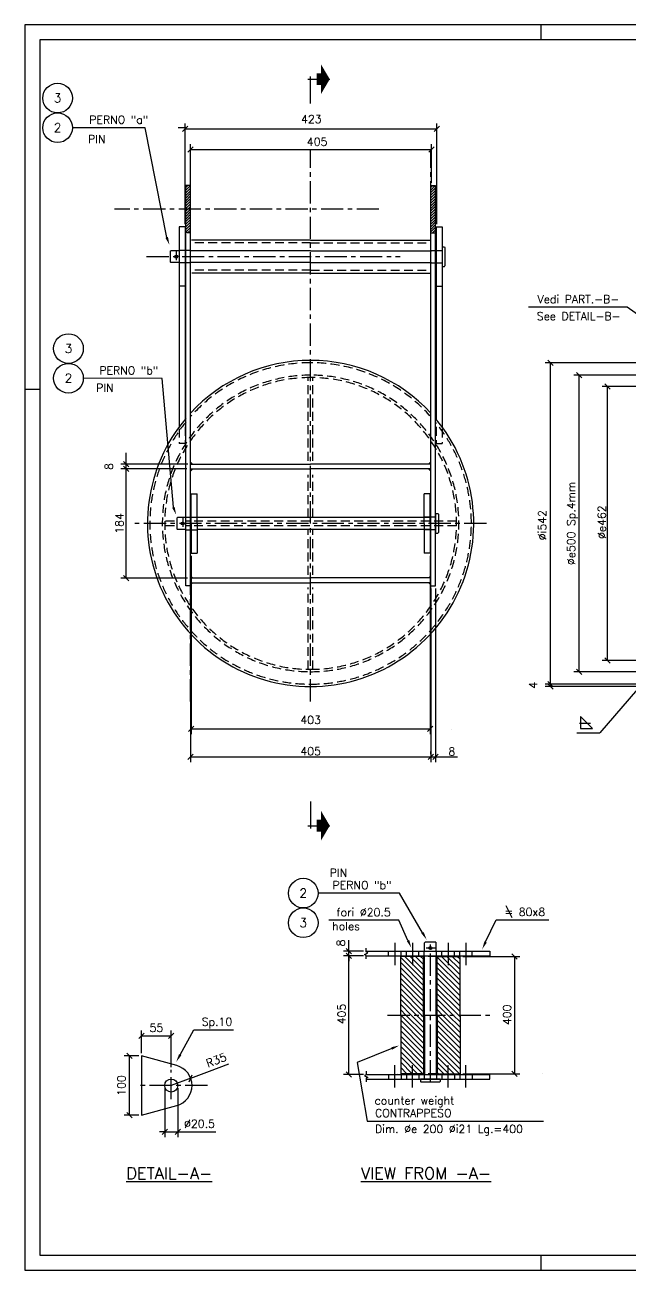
# Model space of a CAD drawing. Extents: x 50 to 3020, y 50 to 2150.
# Drawn here: x 50 to 1070, y 50 to 2150 of the extents above; entities that cross this region are included whole.
import ezdxf
from ezdxf.enums import TextEntityAlignment as Align

# ---------------------------------------------------------------- set-up
doc = ezdxf.new("R2010")
doc.units = 0
doc.header["$LTSCALE"] = 30
doc.header["$MEASUREMENT"] = 0
doc.linetypes.add('CENTER', pattern=[2, 1.25, -0.25, 0.25, -0.25])
doc.linetypes.add('DASHED', pattern=[0.75, 0.5, -0.25])
doc.layers.get('0').update_dxf_attribs({"linetype": 'CONTINUOUS'})
doc.layers.get('DEFPOINTS').update_dxf_attribs({"linetype": 'CONTINUOUS'})
for name, color, linetype in [('1', 1, 'CONTINUOUS'), ('2', 2, 'CONTINUOUS'), ('3', 3, 'CONTINUOUS'), ('4', 4, 'CENTER'), ('6', 6, 'CONTINUOUS'), ('7', 7, 'DASHED')]:
    doc.layers.add(name, color=color, linetype=linetype)
doc.styles.add('PES', font='romand', dxfattribs={"height": 400})
doc.styles.add('ROMAND', font='romand')
doc.styles.add('ROMANS', font='romans')
doc.dimstyles.get("Standard").update_dxf_attribs({"dimtxt": 0.18, "dimasz": 0.18, "dimexe": 0.18, "dimexo": 0.0625, "dimgap": 0.09, "dimtad": 0, "dimtih": 1, "dimtoh": 1, "dimdec": 4, "dimzin": 0, "dimdsep": 46, "dimtxsty": 'Standard', "dimcen": 0.09, "dimadec": 0, "dimazin": 0, "dimtfac": 1, "dimtdec": 4, "dimtofl": 0, "dimtmove": 0, "dimatfit": 3, "dimfxl": 1, "dimtolj": 1, "dimtzin": 0, "dimarcsym": 0})

# ---------------------------------------------------------------- blocks, each defined once
blk = doc.blocks.new('*X10')
at = {"color": 0}
for p, q in [((536.2, 1358.2), (567.3, 1389.3)), ((536.2, 1367.1), (558.5, 1389.3)), ((536.2, 1375.9), (549.6, 1389.3)), ((536.2, 1384.7), (540.8, 1389.3)), ((537.6, 1350.8), (576.1, 1389.3)), ((546.5, 1350.8), (585, 1389.3)), ((555.3, 1350.8), (593.8, 1389.3)), ((564.1, 1350.8), (602.6, 1389.3)), ((573, 1350.8), (611.5, 1389.3)), ((581.8, 1350.8), (620.3, 1389.3)), ((590.7, 1350.8), (629.2, 1389.3)), ((599.5, 1350.8), (635.2, 1386.5)), ((635.2, 1351.2), (673.4, 1389.3)), ((635.2, 1360), (664.5, 1389.3)), ((635.2, 1368.8), (655.7, 1389.3)), ((635.2, 1377.7), (646.8, 1389.3)), ((635.2, 1386.5), (638, 1389.3)), ((643.7, 1350.8), (682.2, 1389.3)), ((652.5, 1350.8), (691, 1389.3)), ((661.4, 1350.8), (699.9, 1389.3)), ((670.2, 1350.8), (708.7, 1389.3)), ((679.1, 1350.8), (717.6, 1389.3)), ((687.9, 1350.8), (726.4, 1389.3)), ((696.7, 1350.8), (734.2, 1388.3)), ((608.3, 1350.8), (635.2, 1377.7)), ((617.2, 1350.8), (635.2, 1368.8)), ((705.6, 1350.8), (734.2, 1379.5)), ((714.4, 1350.8), (734.2, 1370.6)), ((626, 1350.8), (635.2, 1360)), ((634.9, 1350.8), (635.2, 1351.2)), ((723.2, 1350.8), (734.2, 1361.8)), ((732.1, 1350.8), (734.2, 1352.9)), ((536.2, 1296.4), (567.7, 1327.8)), ((536.2, 1305.2), (558.8, 1327.8)), ((536.2, 1314), (550, 1327.8)), ((536.2, 1322.9), (541.1, 1327.8)), ((538, 1289.3), (576.5, 1327.8)), ((546.8, 1289.3), (585.3, 1327.8)), ((555.7, 1289.3), (594.2, 1327.8)), ((564.5, 1289.3), (603, 1327.8)), ((573.4, 1289.3), (611.9, 1327.8)), ((582.2, 1289.3), (620.7, 1327.8)), ((591, 1289.3), (629.5, 1327.8)), ((599.9, 1289.3), (635.2, 1324.6)), ((635.2, 1324.6), (638.4, 1327.8)), ((635.2, 1315.8), (647.2, 1327.8)), ((635.2, 1307), (656.1, 1327.8)), ((635.2, 1298.1), (664.9, 1327.8)), ((635.2, 1289.3), (673.7, 1327.8)), ((644.1, 1289.3), (682.6, 1327.8)), ((652.9, 1289.3), (691.4, 1327.8)), ((661.7, 1289.3), (700.2, 1327.8)), ((670.6, 1289.3), (709.1, 1327.8)), ((679.4, 1289.3), (717.9, 1327.8)), ((688.3, 1289.3), (726.8, 1327.8)), ((697.1, 1289.3), (734.2, 1326.4)), ((608.7, 1289.3), (635.2, 1315.8)), ((617.6, 1289.3), (635.2, 1307)), ((705.9, 1289.3), (734.2, 1317.6)), ((714.8, 1289.3), (734.2, 1308.7)), ((626.4, 1289.3), (635.2, 1298.1)), ((723.6, 1289.3), (734.2, 1299.9)), ((732.5, 1289.3), (734.2, 1291.1))]:
    blk.add_line(p, q, dxfattribs=at)
blk = doc.blocks.new('AA')
at = {"layer": '6'}
blk.add_solid([(0, 0), (5, 0), (0, 5)], dxfattribs=at)
blk = doc.blocks.new('*D11')
at = {"linetype": 'ByBlock'}
for p, q in [((904.6, 999.9), (895.6, 1008.9)), ((1017.5, 1004.4), (891.1, 1004.4)), ((900.1, 504.4), (900.1, 1004.4)), ((1017.5, 504.4), (891.1, 504.4)), ((904.6, 499.9), (895.6, 508.9))]:
    blk.add_line(p, q, dxfattribs=at)
at = {"layer": 'DEFPOINTS', "color": 0, "linetype": 'ByBlock'}
for p in [(900.1, 1004.4), (1022, 1004.4), (1022, 504.4)]:
    blk.add_point(p, dxfattribs=at)
at = {"color": 3, "linetype": 'ByBlock', "style": 'ROMANS'}
blk.add_text('%%Ce500 Sp.4mm', height=13.5, rotation=90, dxfattribs=at).set_placement((886.6, 754.4), align=Align.MIDDLE_CENTER)
blk = doc.blocks.new('*D42')
at = {"layer": '6', "lineweight": -2}
for p, q in [((1296.5, 1580.2), (927.1, 1580.2)), ((940.6, 1575.7), (931.6, 1584.7)), ((936.1, 1038.2), (936.1, 1580.2)), ((1296.5, 1038.2), (927.1, 1038.2)), ((940.6, 1033.7), (931.6, 1042.7))]:
    blk.add_line(p, q, dxfattribs=at)
at = {"layer": 'DEFPOINTS', "color": 0}
for p in [(936.1, 1580.2), (1301, 1580.2), (1301, 1038.2)]:
    blk.add_point(p, dxfattribs=at)
at = {"layer": '6', "color": 3, "insert": (922.1, 1306.3), "char_height": 13.5, "attachment_point": 5, "rotation": 90, "style": 'ROMANS'}
blk.add_mtext('\\A1;%%Ci542', dxfattribs=at)
blk = doc.blocks.new('*D44')
at = {"layer": '6', "lineweight": -2}
for p, q in [((931.6, 1038.2), (927.1, 1038.2)), ((1296.5, 1034.2), (927.1, 1034.2)), ((940.6, 1033.7), (931.6, 1042.7)), ((940.6, 1029.7), (931.6, 1038.7)), ((936.1, 1038.2), (936.1, 1034.2))]:
    blk.add_line(p, q, dxfattribs=at)
at = {"layer": 'DEFPOINTS', "color": 0}
for p in [(936.1, 1038.2), (936.1, 1034.2), (1301, 1034.2)]:
    blk.add_point(p, dxfattribs=at)
at = {"layer": '6', "color": 3, "insert": (906.9, 1036.2), "char_height": 13.5, "attachment_point": 5, "rotation": 90, "style": 'ROMANS'}
blk.add_mtext('\\A1;4', dxfattribs=at)
blk = doc.blocks.new('*D41')
at = {"layer": '6', "lineweight": -2}
for p, q in [((1286.5, 1540.2), (1023.3, 1540.2)), ((1036.8, 1535.7), (1027.8, 1544.7)), ((1032.3, 1078.2), (1032.3, 1540.2)), ((1286.5, 1078.2), (1023.3, 1078.2)), ((1036.8, 1073.7), (1027.8, 1082.7))]:
    blk.add_line(p, q, dxfattribs=at)
at = {"layer": 'DEFPOINTS', "color": 0}
for p in [(1032.3, 1540.2), (1291, 1540.2), (1291, 1078.2)]:
    blk.add_point(p, dxfattribs=at)
at = {"layer": '6', "color": 3, "insert": (1022.4, 1311.4), "char_height": 13.5, "attachment_point": 5, "rotation": 90, "style": 'ROMANS'}
blk.add_mtext('\\A1;%%Ce462', dxfattribs=at)
blk = doc.blocks.new('*D68')
at = {"layer": '6', "lineweight": -2}
for p, q in [((330.1, 1254.7), (330.1, 953.9)), ((733.1, 1254.7), (733.1, 953.9)), ((325.6, 958.4), (334.6, 967.4)), ((728.6, 958.4), (737.6, 967.4)), ((330.1, 962.9), (733.1, 962.9))]:
    blk.add_line(p, q, dxfattribs=at)
at = {"layer": 'DEFPOINTS', "color": 0}
for p in [(330.1, 1259.2), (733.1, 1259.2), (733.1, 962.9)]:
    blk.add_point(p, dxfattribs=at)
at = {"layer": '6', "color": 3, "insert": (531.6, 977.8), "char_height": 13.5, "attachment_point": 5, "style": 'ROMANS'}
blk.add_mtext('\\A1;403', dxfattribs=at)
blk = doc.blocks.new('*D67')
at = {"layer": '6', "lineweight": -2}
for p, q in [((329.1, 1199.7), (329.1, 906.4)), ((734.1, 1199.7), (734.1, 906.4)), ((324.6, 910.9), (333.6, 919.9)), ((329.1, 915.4), (734.1, 915.4)), ((729.6, 910.9), (738.6, 919.9))]:
    blk.add_line(p, q, dxfattribs=at)
at = {"layer": 'DEFPOINTS', "color": 0}
for p in [(329.1, 1204.2), (734.1, 1204.2), (734.1, 915.4)]:
    blk.add_point(p, dxfattribs=at)
at = {"layer": '6', "color": 3, "insert": (531.6, 925), "char_height": 13.5, "attachment_point": 5, "style": 'ROMANS'}
blk.add_mtext('\\A1;405', dxfattribs=at)
blk = doc.blocks.new('*D66')
at = {"layer": '6', "lineweight": -2}
for p, q in [((742.1, 1199.7), (742.1, 906.4)), ((734.1, 919.9), (734.1, 924.4)), ((729.6, 910.9), (738.6, 919.9)), ((734.1, 915.4), (742.1, 915.4)), ((737.6, 910.9), (746.6, 919.9))]:
    blk.add_line(p, q, dxfattribs=at)
at = {"layer": 'DEFPOINTS', "color": 0}
for p in [(742.1, 1204.2), (734.1, 915.4), (742.1, 915.4)]:
    blk.add_point(p, dxfattribs=at)
at = {"layer": '6', "color": 3, "insert": (769.5, 924.5), "char_height": 13.5, "attachment_point": 5, "style": 'ROMANS'}
blk.add_mtext('\\A1;8', dxfattribs=at)
blk = doc.blocks.new('*D70')
at = {"layer": '6', "lineweight": -2}
for p, q in [((323.2, 1401.2), (211.8, 1401.2)), ((225.3, 1396.7), (216.3, 1405.7)), ((220.8, 1217.2), (220.8, 1401.2)), ((225.3, 1212.7), (216.3, 1221.7)), ((323.9, 1217.2), (211.8, 1217.2))]:
    blk.add_line(p, q, dxfattribs=at)
at = {"layer": 'DEFPOINTS', "color": 0}
for p in [(220.8, 1401.2), (327.7, 1401.2), (328.4, 1217.2)]:
    blk.add_point(p, dxfattribs=at)
at = {"layer": '6', "color": 3, "insert": (209.3, 1309.2), "char_height": 13.5, "attachment_point": 5, "rotation": 90, "style": 'ROMANS'}
blk.add_mtext('\\A1;184', dxfattribs=at)
blk = doc.blocks.new('*D69')
at = {"layer": '6', "lineweight": -2}
for p, q in [((324.6, 1409.2), (211.8, 1409.2)), ((225.3, 1404.7), (216.3, 1413.7)), ((220.8, 1401.2), (220.8, 1409.2)), ((216.3, 1401.2), (211.8, 1401.2)), ((225.3, 1396.7), (216.3, 1405.7))]:
    blk.add_line(p, q, dxfattribs=at)
at = {"layer": 'DEFPOINTS', "color": 0}
for p in [(220.8, 1409.2), (329.1, 1409.2), (220.8, 1401.2)]:
    blk.add_point(p, dxfattribs=at)
at = {"layer": '6', "color": 3, "insert": (191.6, 1405.2), "char_height": 13.5, "attachment_point": 5, "rotation": 90, "style": 'ROMANS'}
blk.add_mtext('\\A1;8', dxfattribs=at)
blk = doc.blocks.new('*D13')
at = {"linetype": 'ByBlock'}
for p, q in [((1857.5, 664), (1848.5, 673)), ((1868.9, 668.5), (1844, 668.5)), ((1853, 568.5), (1853, 668.5)), ((1868.9, 568.5), (1844, 568.5)), ((1857.5, 564), (1848.5, 573))]:
    blk.add_line(p, q, dxfattribs=at)
at = {"layer": 'DEFPOINTS', "color": 0, "linetype": 'ByBlock'}
for p in [(1853, 668.5), (1873.4, 668.5), (1873.4, 568.5)]:
    blk.add_point(p, dxfattribs=at)
at = {"color": 3, "linetype": 'ByBlock', "style": 'ROMANS'}
blk.add_text('100', height=13.5, rotation=90, dxfattribs=at).set_placement((1839.5, 618.5), align=Align.MIDDLE_CENTER)
blk = doc.blocks.new('*D12')
at = {"linetype": 'ByBlock'}
for p, q in [((1987.8, 642.7), (2020.3, 654.9)), ((1956.2, 630.8), (1923.4, 618.5)), ((1953.5, 625), (1958.8, 636.6)), ((1956.2, 630.8), (1987.8, 642.7))]:
    blk.add_line(p, q, dxfattribs=at)
at = {"layer": 'DEFPOINTS', "color": 0, "linetype": 'ByBlock'}
for p in [(1956.2, 630.8), (1923.4, 618.5)]:
    blk.add_point(p, dxfattribs=at)
at = {"color": 3, "linetype": 'ByBlock', "style": 'ROMANS'}
blk.add_text('R35', height=13.5, rotation=20.5589, dxfattribs=at).set_placement((1999.3, 661.4), align=Align.MIDDLE_CENTER)
blk = doc.blocks.new('*D17')
at = {"linetype": 'ByBlock'}
for p, q in [((1868.9, 697.8), (1877.9, 706.8)), ((1873.4, 673), (1873.4, 711.3)), ((1873.4, 702.3), (1923.4, 702.3)), ((1918.9, 697.8), (1927.9, 706.8)), ((1923.4, 649.6), (1923.4, 711.3))]:
    blk.add_line(p, q, dxfattribs=at)
at = {"layer": 'DEFPOINTS', "color": 0, "linetype": 'ByBlock'}
for p in [(1923.4, 702.3), (1873.4, 668.5), (1923.4, 645.1)]:
    blk.add_point(p, dxfattribs=at)
at = {"color": 3, "linetype": 'ByBlock', "style": 'ROMANS'}
blk.add_text('55', height=13.5, dxfattribs=at).set_placement((1898.4, 715.8), align=Align.MIDDLE_CENTER)
blk = doc.blocks.new('*D21')
at = {"linetype": 'ByBlock'}
for p, q in [((282.4, 330.3), (282.4, 247.8)), ((304.4, 330.3), (304.4, 247.8)), ((282.4, 256.8), (273.4, 256.8)), ((277.9, 252.3), (286.9, 261.3)), ((282.4, 256.8), (304.4, 256.8)), ((299.9, 252.3), (308.9, 261.3)), ((304.4, 256.8), (313.4, 256.8)), ((313.4, 256.8), (368.6, 256.8))]:
    blk.add_line(p, q, dxfattribs=at)
at = {"layer": 'DEFPOINTS', "color": 0, "linetype": 'ByBlock'}
for p in [(282.4, 334.8), (304.4, 334.8), (304.4, 256.8)]:
    blk.add_point(p, dxfattribs=at)
at = {"color": 3, "linetype": 'ByBlock', "style": 'ROMANS'}
blk.add_text('%%C20.5', height=13.5, dxfattribs=at).set_placement((341, 270.3), align=Align.MIDDLE_CENTER)
blk = doc.blocks.new('*D65')
at = {"layer": '6', "lineweight": -2}
for p, q in [((324.6, 1935.6), (333.6, 1944.6)), ((329.1, 1883.7), (329.1, 1949.1)), ((329.1, 1940.1), (735.6, 1940.1)), ((731.1, 1935.6), (740.1, 1944.6)), ((735.6, 1883.7), (735.6, 1949.1))]:
    blk.add_line(p, q, dxfattribs=at)
at = {"layer": 'DEFPOINTS', "color": 0}
for p in [(735.6, 1940.1), (329.1, 1879.2), (735.6, 1879.2)]:
    blk.add_point(p, dxfattribs=at)
at = {"layer": '6', "color": 3, "insert": (542.5, 1953), "char_height": 13.5, "attachment_point": 5, "style": 'ROMANS'}
blk.add_mtext('\\A1;405', dxfattribs=at)
blk = doc.blocks.new('*D71')
at = {"layer": '6', "lineweight": -2}
for p, q in [((620.7, 580.1), (587.1, 580.1)), ((600.6, 575.6), (591.6, 584.6)), ((596.1, 380.1), (596.1, 580.1)), ((620.7, 380.1), (587.1, 380.1)), ((600.6, 375.6), (591.6, 384.6))]:
    blk.add_line(p, q, dxfattribs=at)
at = {"layer": 'DEFPOINTS', "color": 0}
for p in [(596.1, 580.1), (625.2, 580.1), (625.2, 380.1)]:
    blk.add_point(p, dxfattribs=at)
at = {"layer": '6', "color": 3, "insert": (583.9, 481.8), "char_height": 13.5, "attachment_point": 5, "rotation": 90, "style": 'ROMANS'}
blk.add_mtext('\\A1;405', dxfattribs=at)
blk = doc.blocks.new('*D19')
at = {"linetype": 'ByBlock'}
for p, q in [((1464.6, 1094.4), (1464.6, 1103.4)), ((1464.6, 1085.4), (1464.6, 1094.4)), ((1489.3, 1085.4), (1455.6, 1085.4)), ((1489.3, 1077.4), (1455.6, 1077.4)), ((1469.1, 1080.9), (1460.1, 1089.9)), ((1469.1, 1072.9), (1460.1, 1081.9)), ((1464.6, 1077.4), (1464.6, 1085.4)), ((1464.6, 1077.4), (1464.6, 1068.4))]:
    blk.add_line(p, q, dxfattribs=at)
at = {"layer": 'DEFPOINTS', "color": 0, "linetype": 'ByBlock'}
for p in [(1464.6, 1085.4), (1493.8, 1085.4), (1493.8, 1077.4)]:
    blk.add_point(p, dxfattribs=at)
at = {"color": 3, "linetype": 'ByBlock', "style": 'ROMANS'}
blk.add_text('8', height=13.5, rotation=90, dxfattribs=at).set_placement((1451.1, 1098.9), align=Align.MIDDLE_CENTER)
blk = doc.blocks.new('*D86')
at = {"layer": '6', "lineweight": -2}
for p, q in [((788, 579.1), (884.3, 579.1)), ((879.8, 574.6), (870.8, 583.6)), ((875.3, 579.1), (875.3, 381.1)), ((788, 381.1), (884.3, 381.1)), ((879.8, 376.6), (870.8, 385.6))]:
    blk.add_line(p, q, dxfattribs=at)
at = {"layer": 'DEFPOINTS', "color": 0}
for p in [(783.5, 579.1), (783.5, 381.1), (875.3, 381.1)]:
    blk.add_point(p, dxfattribs=at)
at = {"layer": '6', "color": 3, "insert": (862.7, 480.5), "char_height": 13.5, "attachment_point": 5, "rotation": 90, "style": 'ROMANS'}
blk.add_mtext('\\A1;400', dxfattribs=at)
blk = doc.blocks.new('A2')
at = {"layer": '2'}
for p, q in [((15, 425), (15, 15)), ((599, 425), (15, 425)), ((15, 15), (599, 15))]:
    blk.add_line(p, q, dxfattribs=at)
at = {"layer": '6'}
for p, q in [((604, 430), (10, 430)), ((10, 430), (10, 10)), ((184, 425), (184, 430)), ((15, 307), (10, 307)), ((184, 10), (184, 15)), ((10, 10), (604, 10))]:
    blk.add_line(p, q, dxfattribs=at)
for points in [[(135.66, 76.38), (135.66, 76.38)], [(184.51, 76.38), (184.51, 76.38)]]:
    blk.add_lwpolyline(points, dxfattribs=at)
blk = doc.blocks.new('*D64')
at = {"layer": '6', "lineweight": -2}
for p, q in [((315.6, 1970.3), (324.6, 1979.3)), ((320.1, 1813.7), (320.1, 1983.8)), ((320.1, 1974.8), (744.6, 1974.8)), ((740.1, 1970.3), (749.1, 1979.3)), ((744.6, 1813.7), (744.6, 1983.8))]:
    blk.add_line(p, q, dxfattribs=at)
at = {"layer": 'DEFPOINTS', "color": 0}
for p in [(744.6, 1974.8), (320.1, 1809.2), (744.6, 1809.2)]:
    blk.add_point(p, dxfattribs=at)
at = {"layer": '6', "color": 3, "insert": (532.9, 1991.1), "char_height": 13.5, "attachment_point": 5, "style": 'ROMANS'}
blk.add_mtext('\\A1;423', dxfattribs=at)
blk = doc.blocks.new('EE')
at = {"layer": '6'}
blk.add_circle((0, 5), 5, dxfattribs=at)
at = {"layer": '2', "style": 'ROMAND', "flags": 4}
blk.add_attdef('POS', text='', height=3, dxfattribs=at).set_placement((-0.01, 3.53), align=Align.CENTER)
blk = doc.blocks.new('SDLA')
at = {"layer": '6'}
for p, q in [((0, 0), (0, 91.7)), ((-9.6, 82.2), (64.6, 82.2))]:
    blk.add_line(p, q, dxfattribs=at)
at = {"layer": '6', "linetype": 'Continuous'}
blk.add_lwpolyline([(64.6, 82.2, 0, 100, 0), (35.1, 82.2, 100, 100, 0)], format="xyseb", dxfattribs=at)
at = {"layer": '6', "linetype": 'Continuous', "const_width": 40}
blk.add_lwpolyline([(35.6, 82.2), (20.6, 82.2)], dxfattribs=at)
at = {"layer": '2', "style": 'PES'}
blk.add_attdef('SEZ.', text='', height=50, dxfattribs=at).set_placement((125.8, 57.2), align=Align.RIGHT)

msp = doc.modelspace()

# ---------------------------------------------------------------- linework, layer by layer
at = {"layer": '1'}
for p, q in [((734.09118, 1879.21201), (742.09118, 1879.21201)), ((734.09118, 1799.21201), (734.09118, 1879.21201)), ((742.09118, 1799.21201), (742.09118, 1879.21201)), ((734.09118, 1799.21201), (742.09118, 1799.21201)), ((721.96684, 579.10786), (683.46684, 579.10786)), ((683.46684, 480.10786), (683.46684, 579.10786)), ((721.96684, 480.10786), (721.96684, 579.10786)), ((744.96684, 480.10786), (744.96684, 579.10786)), ((744.96684, 579.10786), (783.46684, 579.10786)), ((783.46684, 480.10786), (783.46684, 579.10786)), ((683.46684, 480.10786), (683.46684, 381.10786)), ((721.96684, 480.10786), (721.96684, 381.10786)), ((744.96684, 480.10786), (744.96684, 381.10786)), ((783.46684, 480.10786), (783.46684, 381.10786)), ((721.96684, 381.10786), (683.46684, 381.10786)), ((744.96684, 381.10786), (783.46684, 381.10786))]:
    msp.add_line(p, q, dxfattribs=at)
at = {"layer": '2'}
for p, q in [((75, 175), (75, 75)), ((75, 75), (825, 75)), ((825, 75), (1575, 75))]:
    msp.add_line(p, q, dxfattribs=at)
at = {"layer": '3'}
for p, q in [((320.09118, 1809.21201), (310.09118, 1809.21201)), ((310.09118, 1809.21201), (310.09118, 1472.19284)), ((320.09118, 1809.21201), (320.09118, 1484.97535)), ((743.09118, 1809.21201), (753.09118, 1809.21201)), ((743.09118, 1809.21201), (743.09118, 1484.97535)), ((753.09118, 1809.21201), (753.09118, 1472.19284)), ((321.09118, 1204.21201), (321.09118, 1796.96068)), ((329.09118, 1204.21201), (329.09118, 1796.96068)), ((531.59118, 1787.21201), (330.578, 1787.21201)), ((531.59118, 1787.21201), (734.09118, 1787.21201)), ((734.09118, 1204.21201), (734.09118, 1796.96068)), ((742.09118, 1204.21201), (742.09118, 1797.79135)), ((531.59118, 1731.21201), (331.15649, 1731.21201)), ((531.59118, 1731.21201), (733.51268, 1731.21201)), ((320.09118, 1709.21201), (310.09118, 1709.21201)), ((320.09118, 1709.21201), (310.09118, 1709.21201)), ((743.09118, 1709.21201), (753.09118, 1709.21201)), ((329.09118, 1409.21201), (531.59118, 1409.21201)), ((734.09118, 1409.21201), (531.59118, 1409.21201)), ((329.09118, 1401.21201), (531.59118, 1401.21201)), ((734.09118, 1401.21201), (531.59118, 1401.21201)), ((330.09118, 1309.21201), (330.09118, 1359.21201)), ((330.09118, 1359.21201), (340.09118, 1359.21201)), ((340.09118, 1309.21201), (340.09118, 1359.21201)), ((723.09118, 1309.21201), (723.09118, 1359.21201)), ((733.09118, 1359.21201), (723.09118, 1359.21201)), ((733.09118, 1309.21201), (733.09118, 1359.21201)), ((330.09118, 1309.21201), (330.09118, 1259.21201)), ((340.09118, 1309.21201), (340.09118, 1259.21201)), ((723.09118, 1309.21201), (723.09118, 1259.21201)), ((733.09118, 1309.21201), (733.09118, 1259.21201)), ((330.09118, 1259.21201), (340.09118, 1259.21201)), ((733.09118, 1259.21201), (723.09118, 1259.21201)), ((329.09118, 1204.21201), (321.09118, 1204.21201)), ((329.09118, 1217.21201), (531.59118, 1217.21201)), ((329.09118, 1209.21201), (531.59118, 1209.21201)), ((734.09118, 1217.21201), (531.59118, 1217.21201)), ((734.09118, 1209.21201), (531.59118, 1209.21201)), ((734.09118, 1204.21201), (742.09118, 1204.21201)), ((625.24888, 588.10786), (833.46684, 588.10786)), ((833.46684, 588.10786), (833.46684, 580.10786)), ((625.24888, 580.10786), (833.46684, 580.10786)), ((625.24888, 380.10786), (833.46684, 380.10786)), ((833.46684, 372.10786), (833.46684, 380.10786)), ((625.24888, 372.10786), (833.46684, 372.10786))]:
    msp.add_line(p, q, dxfattribs=at)
msp.add_lwpolyline([(246.65384, 311.26414), (305.9082, 327.50978, 0.7627352425), (305.9082, 395.0185), (246.65384, 411.26414)], format="xyb", close=True, dxfattribs=at)
msp.add_circle((296.65384, 361.26414), 11, dxfattribs=at)
for start, end in [(90, 137.42256753), (42.57743247, 90), (139.94744736, 270), (270, 40.05255264)]:
    msp.add_arc((531.59118, 1309.21201), 275, start, end, dxfattribs=at)
at = {"layer": '4'}
for p, q in [((329.09118, 1009.02577), (329.09118, 1940.50897)), ((734.09118, 1009.02577), (734.09118, 1940.50897)), ((646.74462, 1839.21201), (201.04588, 1839.21201)), ((305.09118, 1768.56555), (305.09118, 1753.48344)), ((254.88818, 1759.21201), (682.41732, 1759.21201)), ((316.09118, 1318.56555), (316.09118, 1303.48344)), ((673.46684, 602.03018), (673.46684, 564.31802)), ((703.46684, 602.03018), (703.46684, 564.31802)), ((741.4, 593.10786), (726.31789, 593.10786)), ((733.46684, 366.46377), (733.46684, 605.6757)), ((763.46684, 602.03018), (763.46684, 564.31802)), ((793.46684, 602.03018), (793.46684, 564.31802)), ((661.26559, 480.10786), (834.76379, 480.10786)), ((296.65384, 337.99234), (296.65384, 387.88714)), ((673.46684, 358.18553), (673.46684, 395.89769)), ((703.46684, 358.18553), (703.46684, 395.89769)), ((763.46684, 358.18553), (763.46684, 395.89769)), ((793.46684, 358.18553), (793.46684, 395.89769)), ((357.57231, 361.26414), (240.50672, 361.26414))]:
    msp.add_line(p, q, dxfattribs=at)
at = {"layer": '4', "color": 6}
for p, q in [((531.59118, 1009.02577), (531.59118, 1940.50897)), ((827.85357, 1309.21201), (234.76774, 1309.21201))]:
    msp.add_line(p, q, dxfattribs=at)
at = {"layer": '6'}
for p, q in [((252.91929, 1976.65421), (130.14505, 1976.65421)), ((288.98722, 1791.53743), (252.91929, 1976.65421)), ((321.86814, 1976.65421), (308.36814, 1976.65421)), ((329.09118, 1879.21201), (321.09118, 1879.21201)), ((321.09118, 1799.21201), (321.09118, 1879.21201)), ((321.11372, 1871.23456), (329.09118, 1879.21201)), ((321.11372, 1875.65398), (324.67176, 1879.21201)), ((321.11372, 1866.81514), (329.11372, 1874.81514)), ((321.11372, 1862.39572), (329.11372, 1870.39572)), ((329.09118, 1799.21201), (329.09118, 1879.21201)), ((734.09118, 1875.94136), (737.36183, 1879.21201)), ((734.09118, 1871.52194), (741.78125, 1879.21201)), ((734.09118, 1867.10252), (742.09118, 1875.10252)), ((734.09118, 1862.68311), (742.09118, 1870.68311)), ((321.11372, 1857.97631), (329.11372, 1865.97631)), ((321.11372, 1853.55689), (329.11372, 1861.55689)), ((321.11372, 1849.13747), (329.11372, 1857.13747)), ((321.11372, 1844.71805), (329.11372, 1852.71805)), ((321.11372, 1840.29864), (329.11372, 1848.29864)), ((734.09118, 1858.26369), (742.09118, 1866.26369)), ((734.09118, 1853.84427), (742.09118, 1861.84427)), ((734.09118, 1849.42485), (742.09118, 1857.42485)), ((734.09118, 1845.00544), (742.09118, 1853.00544)), ((734.09118, 1840.58602), (742.09118, 1848.58602)), ((321.11372, 1831.4598), (328.86593, 1839.21201)), ((321.11372, 1835.87922), (324.44651, 1839.21201)), ((321.11372, 1827.04038), (329.11372, 1835.04038)), ((321.11372, 1822.62097), (329.11372, 1830.62097)), ((324.44651, 1839.21201), (329.11372, 1843.87922)), ((328.86593, 1839.21201), (329.11372, 1839.4598)), ((734.09118, 1836.1666), (737.13659, 1839.21201)), ((734.09118, 1831.74718), (741.55601, 1839.21201)), ((734.09118, 1827.32777), (742.09118, 1835.32777)), ((734.09118, 1822.90835), (742.09118, 1830.90835)), ((737.13659, 1839.21201), (742.09118, 1844.1666)), ((741.55601, 1839.21201), (742.09118, 1839.74718)), ((321.11372, 1818.20155), (329.11372, 1826.20155)), ((321.11372, 1813.78213), (329.11372, 1821.78213)), ((321.11372, 1809.36271), (329.11372, 1817.36271)), ((321.11372, 1804.9433), (329.11372, 1812.9433)), ((321.11372, 1800.52388), (329.11372, 1808.52388)), ((734.09118, 1818.48893), (742.09118, 1826.48893)), ((734.09118, 1814.06951), (742.09118, 1822.06951)), ((734.09118, 1809.6501), (742.09118, 1817.6501)), ((734.09118, 1805.23068), (742.09118, 1813.23068)), ((734.09118, 1800.81126), (742.09118, 1808.81126)), ((329.09118, 1799.21201), (321.09118, 1799.21201)), ((324.22127, 1799.21201), (329.11372, 1804.10446)), ((328.64069, 1799.21201), (329.11372, 1799.68504)), ((736.91134, 1799.21201), (742.09118, 1804.39185)), ((741.33076, 1799.21201), (742.09118, 1799.97243)), ((295.09118, 1768.21201), (296.09118, 1769.21201)), ((295.09118, 1768.21201), (295.09118, 1750.21201)), ((310.09118, 1769.21201), (296.09118, 1769.21201)), ((531.59118, 1769.21201), (329.09118, 1769.21201)), ((531.59118, 1769.21201), (735.578, 1769.21201)), ((753.09118, 1775.71201), (757.09118, 1775.71201)), ((753.09118, 1775.71201), (753.09118, 1742.71201)), ((757.09118, 1775.71201), (758.09118, 1774.71201)), ((758.09118, 1774.71201), (758.09118, 1743.71201)), ((296.09118, 1749.21201), (295.09118, 1750.21201)), ((310.09118, 1749.21201), (296.09118, 1749.21201)), ((531.59118, 1749.21201), (329.09118, 1749.21201)), ((531.59118, 1749.21201), (735.578, 1749.21201)), ((757.09118, 1742.71201), (758.09118, 1743.71201)), ((753.09118, 1742.71201), (757.09118, 1742.71201)), ((1051.80945, 1673.91355), (898.80945, 1673.91355)), ((1065.30945, 1673.91355), (1051.80945, 1673.91355)), ((1171.75399, 1598.58322), (1065.30945, 1673.91355)), ((281.4941, 1553.85556), (148.42827, 1554.08837)), ((300.24041, 1336.4043), (281.4941, 1553.85556)), ((220.80408, 1405.21201), (220.80408, 1428.49257)), ((742.09118, 1325.71201), (742.09118, 1292.71201)), ((742.09118, 1325.71201), (746.09118, 1325.71201)), ((746.09118, 1325.71201), (747.09118, 1324.71201)), ((747.09118, 1324.71201), (747.09118, 1293.71201)), ((306.09118, 1318.21201), (307.09118, 1319.21201)), ((306.09118, 1318.21201), (306.09118, 1300.21201)), ((321.09118, 1319.21201), (307.09118, 1319.21201)), ((734.09118, 1319.21201), (340.09118, 1319.21201)), ((307.09118, 1299.21201), (306.09118, 1300.21201)), ((321.09118, 1299.21201), (307.09118, 1299.21201)), ((734.09118, 1299.21201), (340.09118, 1299.21201)), ((742.09118, 1292.71201), (746.09118, 1292.71201)), ((746.09118, 1292.71201), (747.09118, 1293.71201)), ((1093.15287, 1042.10277), (1019.21052, 955.81807)), ((531.59118, 971.88607), (531.59118, 971.88607)), ((984.74173, 972.24473), (1003.58991, 972.24473)), ((1006.75727, 963.63197), (986.75727, 983.63197)), ((986.75727, 983.63197), (986.75727, 963.63197)), ((980.37024, 955.81807), (1019.21052, 955.81807)), ((986.75727, 963.63197), (1006.75727, 963.63197)), ((742.09118, 915.43284), (779.45306, 915.43284)), ((668.01591, 685.71634), (544.84075, 685.71634)), ((681.51591, 685.71634), (668.01591, 685.71634)), ((720.33573, 618.88524), (681.51591, 685.71634)), ((871.11445, 644.19341), (861.39774, 664.50249)), ((666.65127, 639.97009), (562.26522, 639.97009)), ((680.15127, 639.97009), (666.65127, 639.97009)), ((695.70379, 605.93555), (680.15127, 639.97009)), ((826.62909, 603.37274), (844.61434, 640.6614)), ((844.61434, 640.6614), (858.11434, 640.6614)), ((858.11434, 640.6614), (933.32863, 640.6614)), ((723.46684, 602.10786), (724.46684, 603.10786)), ((723.46684, 588.10786), (723.46684, 602.10786)), ((742.46684, 603.10786), (724.46684, 603.10786)), ((742.46684, 603.10786), (743.46684, 602.10786)), ((743.46684, 588.10786), (743.46684, 602.10786)), ((723.46684, 480.10786), (723.46684, 580.10786)), ((743.46684, 480.10786), (743.46684, 580.10786)), ((723.46684, 480.10786), (723.46684, 380.10786)), ((743.46684, 480.10786), (743.46684, 380.10786)), ((311.69271, 413.14455), (334.54719, 455.38781)), ((334.54719, 455.38781), (348.04719, 455.38781)), ((348.04719, 455.38781), (401.40433, 455.38781)), ((668.38655, 423.77738), (609.81021, 400.3557)), ((609.81021, 400.3557), (626.66625, 301.36386)), ((716.96684, 372.10786), (716.96684, 368.10786)), ((749.96684, 372.10786), (716.96684, 372.10786)), ((716.96684, 368.10786), (717.96684, 367.10786)), ((748.96684, 367.10786), (717.96684, 367.10786)), ((749.96684, 368.10786), (748.96684, 367.10786)), ((749.96684, 372.10786), (749.96684, 368.10786)), ((626.66625, 301.36386), (640.16625, 301.36386)), ((640.16625, 301.36386), (924.0848, 301.36386))]:
    msp.add_line(p, q, dxfattribs=at)
for points in [[(769.76096, 961.37951), (769.76096, 961.37951)], [(625.24888, 574.66916), (625.24888, 580.71984), (622.24888, 582.21984), (628.24888, 585.21984), (625.24888, 586.71984), (625.24888, 592.77052)], [(769.76096, 472.92097), (769.76096, 472.92097)], [(625.24888, 385.54655), (625.24888, 379.49587), (622.24888, 377.99587), (628.24888, 374.99587), (625.24888, 373.49587), (625.24888, 367.44519)]]:
    msp.add_lwpolyline(points, dxfattribs=at)
for centre in [(305.09118, 1759.21201), (316.09118, 1309.21201), (733.46684, 593.10786)]:
    msp.add_circle(centre, 2.5, dxfattribs=at)
for points in [[(291.09321, 1792.32945), (286.88123, 1790.7454), (293.73937, 1778.90148)], [(302.34223, 1337.20731), (298.13858, 1335.60129), (305.05847, 1323.79334)], [(722.28132, 620.01536), (718.39014, 617.75511), (727.11647, 607.2117)], [(697.75024, 606.8707), (693.65733, 605.00039), (701.31471, 593.65681)], [(828.65567, 602.39527), (824.6025, 604.35022), (820.76425, 591.21323)], [(667.55119, 425.86657), (669.22191, 421.6882), (680.92164, 428.78953)], [(313.67165, 412.0739), (309.71377, 414.2152), (305.26882, 401.2709)]]:
    msp.add_solid(points, dxfattribs=at)
at = {"layer": '7'}
for p, q in [((320.09118, 1769.71201), (310.09118, 1769.71201)), ((329.09118, 1769.71201), (321.09118, 1769.71201)), ((531.59118, 1782.21201), (331.44575, 1782.21201)), ((531.59118, 1782.21201), (733.22342, 1782.21201)), ((734.09118, 1769.71201), (742.09118, 1769.71201)), ((743.09118, 1769.71201), (753.09118, 1769.71201)), ((320.09118, 1748.71201), (310.09118, 1748.71201)), ((329.09118, 1748.71201), (321.09118, 1748.71201)), ((734.09118, 1748.71201), (742.09118, 1748.71201)), ((743.09118, 1748.71201), (753.09118, 1748.71201)), ((531.59118, 1736.21201), (331.44575, 1736.21201)), ((531.59118, 1736.21201), (733.22342, 1736.21201)), ((527.59118, 1414.92727), (527.59118, 1555.17949)), ((535.59118, 1414.92727), (535.59118, 1555.17949)), ((320.09118, 1472.19284), (320.09118, 1444.0814)), ((743.09118, 1472.19284), (743.09118, 1444.0814)), ((310.09118, 1468.89487), (310.09118, 1444.0814)), ((753.09118, 1468.89487), (753.09118, 1444.0814)), ((320.09118, 1444.0814), (310.09118, 1444.0814)), ((743.09118, 1444.0814), (753.09118, 1444.0814)), ((527.59118, 1319.21201), (527.59118, 1391.03616)), ((535.59118, 1319.21201), (535.59118, 1391.03616)), ((301.98741, 1313.21201), (285.6237, 1313.21201)), ((301.98741, 1305.21201), (285.6237, 1305.21201)), ((321.09118, 1319.71201), (329.09118, 1319.71201)), ((777.55865, 1313.21201), (321.09118, 1313.21201)), ((777.55865, 1305.21201), (321.09118, 1305.21201)), ((330.09118, 1319.71201), (340.09118, 1319.71201)), ((733.09118, 1319.71201), (723.09118, 1319.71201)), ((742.09118, 1319.71201), (734.09118, 1319.71201)), ((321.09118, 1298.71201), (329.09118, 1298.71201)), ((330.09118, 1298.71201), (340.09118, 1298.71201)), ((527.59118, 1222.6039), (527.59118, 1299.21201)), ((535.59118, 1222.6039), (535.59118, 1299.21201)), ((733.09118, 1298.71201), (723.09118, 1298.71201)), ((742.09118, 1298.71201), (734.09118, 1298.71201)), ((527.59118, 1063.24454), (527.59118, 1201.10191)), ((535.59118, 1063.24454), (535.59118, 1201.10191)), ((662.96684, 580.10786), (662.96684, 588.10786)), ((683.96684, 580.10786), (683.96684, 588.10786)), ((692.96684, 580.10786), (692.96684, 588.10786)), ((713.96684, 580.10786), (713.96684, 588.10786)), ((722.96684, 580.10786), (722.96684, 588.10786)), ((743.96684, 580.10786), (743.96684, 588.10786)), ((752.96684, 580.10786), (752.96684, 588.10786)), ((773.96684, 580.10786), (773.96684, 588.10786)), ((782.96684, 580.10786), (782.96684, 588.10786)), ((803.96684, 580.10786), (803.96684, 588.10786)), ((744.96684, 579.10786), (722.09005, 579.10786)), ((662.96684, 380.10786), (662.96684, 372.10786)), ((683.96684, 380.10786), (683.96684, 372.10786)), ((692.96684, 380.10786), (692.96684, 372.10786)), ((713.96684, 380.10786), (713.96684, 372.10786)), ((744.96684, 381.10786), (722.09005, 381.10786)), ((722.96684, 380.10786), (722.96684, 372.10786)), ((743.96684, 380.10786), (743.96684, 372.10786)), ((752.96684, 380.10786), (752.96684, 372.10786)), ((773.96684, 380.10786), (773.96684, 372.10786)), ((782.96684, 380.10786), (782.96684, 372.10786)), ((803.96684, 380.10786), (803.96684, 372.10786))]:
    msp.add_line(p, q, dxfattribs=at)
for radius, start, end in [(271, 90, 138.35121144), (271, 41.64878856, 90), (250, 90, 270), (246, 90, 270), (250, 270, 90), (246, 270, 90), (271, 140.96421589, 270), (271, 270, 39.03578411)]:
    msp.add_arc((531.59118, 1309.21201), radius, start, end, dxfattribs=at)

# ---------------------------------------------------------------- block references
at = {"layer": '3'}
msp.add_blockref('AA', (329.09118, 1409.21201), dxfattribs=at)
at = {"layer": '3', "xscale": -1}
msp.add_blockref('AA', (734.09118, 1409.21201), dxfattribs=at)
at = {"layer": '3'}
for p, rotation in [((329.09118, 1401.21201), 270), ((734.09118, 1217.21201), 90), ((734.09118, 1209.21201), 180)]:
    msp.add_blockref('AA', p, dxfattribs=dict(at, rotation=rotation))
at = {"layer": '3', "xscale": -1}
for p, rotation in [((734.09118, 1401.21201), 90), ((329.09118, 1217.21201), 270), ((329.09118, 1209.21201), 180)]:
    msp.add_blockref('AA', p, dxfattribs=dict(at, rotation=rotation))
at = {"layer": '6'}
for name, p, xscale, yscale, zscale in [('A2', (0, 0), 5, 5, 5), ('SDLA', (531.59118, 2017.31985), 0.5, 0.5, 0.5)]:
    msp.add_blockref(name, p, dxfattribs=dict(at, xscale=xscale, yscale=yscale, zscale=zscale))
at = {"layer": '6', "xscale": 5, "yscale": 5, "zscale": 5}
for p, values in [((105.14505, 2001.65421), {'POS': '3'}), ((105.14505, 1951.65421), {'POS': '2'}), ((123.42827, 1579.08837), {'POS': '3'}), ((123.42827, 1529.08837), {'POS': '2'}), ((519.26828, 660.71634), {'POS': '2'}), ((519.26828, 610.71634), {'POS': '3'})]:
    msp.add_blockref('EE', p, dxfattribs=at).add_auto_attribs(values)
at = {"layer": '6', "xscale": -0.5, "yscale": 0.5, "zscale": 0.5, "rotation": 180}
msp.add_blockref('SDLA', (531.59118, 840.5565), dxfattribs=at)
at = {"layer": '6', "rotation": 270}
msp.add_blockref('*X10', (-605.83468, 1115.3232), dxfattribs=at)

# ---------------------------------------------------------------- texts
at = {"layer": '2', "style": 'ROMANS'}
for s, p in [('%%UDETAIL-A-', (293.27148, 203.28124)), ('%%UVIEW FROM -A-', (726.11523, 203.28124))]:
    msp.add_text(s, height=20, dxfattribs=at).set_placement(p, align=Align.CENTER)
at = {"layer": '6', "color": 3, "style": 'ROMANS'}
for s, p in [('PERNO "a"', (257.96553, 1990.15421)), ('PIN', (185.97409, 1957.42935)), ('Vedi PART.-B-', (1051.80945, 1687.41355)), ('See DETAIL-B-', (1054.00635, 1658.81789)), ('PERNO "b"', (274.89693, 1567.31237)), ('PIN', (199.60011, 1537.96191)), ('PIN', (593.3112, 720.1879)), ('PERNO "b"', (668.01591, 699.21634)), ('fori %%C20.5', (666.65127, 653.47009)), ('holes', (614.80799, 630.22718))]:
    msp.add_text(s, height=13.5, dxfattribs=at).set_placement(p, align=Align.MIDDLE_RIGHT)
for s, p in [('= 80x8', (858.11434, 654.1614)), ('Sp.10', (348.04719, 468.88781)), ('counter weight', (639.47552, 335.82262)), ('CONTRAPPESO', (640.16625, 314.86386)), ('Dim. %%Ce 200 %%Ci21 Lg.=400', (640.16625, 288.00969))]:
    msp.add_text(s, height=13.5, dxfattribs=at).set_placement(p, align=Align.MIDDLE_LEFT)

# ---------------------------------------------------------------- dimensions: what is measured, and where the dimension line sits
at = {"layer": '6'}
for base, p1, p2, text, picture, middle in [((744.578, 1974.80982), (320.09118, 1809.21201), (744.578, 1809.21201), '423', '*D64', (532.94766, 1991.11892)), ((735.578, 1940.08275), (329.09118, 1879.21201), (735.578, 1879.21201), '405', '*D65', (542.51724, 1953.02223)), ((733.09118, 962.88563), (330.09118, 1259.21201), (733.09118, 1259.21201), '403', '*D68', (531.59118, 977.80714)), ((734.09118, 915.43284), (329.09118, 1204.21201), (734.09118, 1204.21201), '405', '*D67', (531.59118, 924.98033)), ((742.09118, 915.43284), (734.09118, 915.43284), (742.09118, 1204.21201), '8', '*D66', (769.49245, 924.50135))]:
    dim = msp.add_linear_dim(base=base, p1=p1, p2=p2, text=text, dimstyle='Standard', override={"dimscale": 4.5, "dimtxt": 3, "dimasz": 3, "dimexe": 2, "dimexo": 1, "dimgap": 0, "dimtad": 1, "dimtih": 0, "dimtoh": 0, "dimdec": 0, "dimlfac": 0.5, "dimtxsty": 'ROMANS', "dimtsz": 1, "dimcen": 2, "dimclrd": 256, "dimclre": 256, "dimclrt": 3, "dimtdec": 0, "dimtofl": 1, "dimtmove": 2}, dxfattribs=at)
    dim.commit()
    dim.dimension.update_dxf_attribs({"geometry": picture, "text_midpoint": middle, "dimtype": 160})
for base, p1, p2, text, picture, middle in [((936.13044, 1580.21201), (1301.01549, 1038.21201), (1301.01549, 1580.21201), '%%Ci542', '*D42', (922.0674, 1306.3335)), ((1032.30375, 1540.21201), (1291.01549, 1078.21201), (1291.01549, 1540.21201), '%%Ce462', '*D41', (1022.38594, 1311.44266)), ((220.80408, 1401.21201), (328.43715, 1217.21201), (327.67767, 1401.21201), '184', '*D70', (209.31314, 1309.21201)), ((596.06947, 580.10786), (625.24888, 380.10786), (625.24888, 580.10786), '405', '*D71', (583.90699, 481.75624)), ((875.29289, 381.10786), (783.46684, 579.10786), (783.46684, 381.10786), '400', '*D86', (862.69572, 480.50671))]:
    dim = msp.add_linear_dim(base=base, p1=p1, p2=p2, angle=90, text=text, dimstyle='Standard', override={"dimscale": 4.5, "dimtxt": 3, "dimasz": 3, "dimexe": 2, "dimexo": 1, "dimgap": 0, "dimtad": 1, "dimtih": 0, "dimtoh": 0, "dimdec": 0, "dimlfac": 0.5, "dimtxsty": 'ROMANS', "dimtsz": 1, "dimcen": 2, "dimclrd": 256, "dimclre": 256, "dimclrt": 3, "dimtdec": 0, "dimtofl": 1, "dimtmove": 2}, dxfattribs=at)
    dim.commit()
    dim.dimension.update_dxf_attribs({"geometry": picture, "text_midpoint": middle, "dimtype": 160})
dim = msp.add_linear_dim(base=(984.17565, 1559.21201), p1=(1106.01549, 1059.21201), p2=(1106.01549, 1559.21201), angle=90, text='%%Ce500 Sp.4mm', dimstyle='Standard', dxfattribs=at)
dim.commit()
dim.dimension.update_dxf_attribs({"geometry": '*D11', "text_midpoint": (975.67565, 1309.21201), "insert": (84.03339, 554.76562)})
for base, p1, p2, text, picture, middle in [((220.80408, 1409.21201), (220.80408, 1401.21201), (329.09118, 1409.21201), '8', '*D69', (191.55408, 1405.21201)), ((936.13044, 1034.21201), (936.13044, 1038.21201), (1301.01549, 1034.21201), '4', '*D44', (906.88044, 1036.21201))]:
    dim = msp.add_linear_dim(base=base, p1=p1, p2=p2, angle=90, text=text, dimstyle='Standard', override={"dimscale": 4.5, "dimtxt": 3, "dimasz": 3, "dimexe": 2, "dimexo": 1, "dimgap": 0, "dimtad": 1, "dimtih": 0, "dimtoh": 0, "dimdec": 0, "dimlfac": 0.5, "dimtxsty": 'ROMANS', "dimtsz": 1, "dimcen": 2, "dimclrd": 256, "dimclre": 256, "dimclrt": 3, "dimtdec": 0, "dimtofl": 1, "dimtmove": 2}, dxfattribs=at)
    dim.commit()
    dim.dimension.update_dxf_attribs({"geometry": picture, "text_midpoint": middle})
for base, p1, p2, picture, middle, set_off in [((596.06947, 588.10786), (625.24888, 580.10786), (625.24888, 588.10786), '*D19', (582.56947, 601.60786), (-868.51526, -497.2525)), ((226.24557, 411.26414), (246.65384, 311.26414), (246.65384, 411.26414), '*D13', (212.74557, 361.26414), (-1626.7269, -257.24393))]:
    dim = msp.add_linear_dim(base=base, p1=p1, p2=p2, angle=90, dimstyle='Standard', dxfattribs=at)
    dim.commit()
    dim.dimension.update_dxf_attribs({"geometry": picture, "text_midpoint": middle, "insert": set_off})
for base, p1, p2, text, picture, middle, set_off in [((296.65384, 445.07956), (246.65384, 411.26414), (296.65384, 387.88714), '55', '*D17', (271.65384, 458.57956), (-1626.7269, -257.24393)), ((307.65384, 283.22246), (285.65384, 361.26414), (307.65384, 361.26414), '%%C20.5', '*D21', (344.2967, 296.72246), (3.30307, 26.41466))]:
    dim = msp.add_linear_dim(base=base, p1=p1, p2=p2, text=text, dimstyle='Standard', dxfattribs=at)
    dim.commit()
    dim.dimension.update_dxf_attribs({"geometry": picture, "text_midpoint": middle, "insert": set_off})
dim = msp.add_radius_dim(center=(296.65384, 361.26414), mpoint=(329.42475, 373.5551), dimstyle='Standard', dxfattribs=at)
dim.commit()
dim.dimension.update_dxf_attribs({"geometry": '*D12', "text_midpoint": (372.59204, 404.16358), "insert": (-1626.7269, -257.24393)})

doc.saveas('drawing.dxf')
